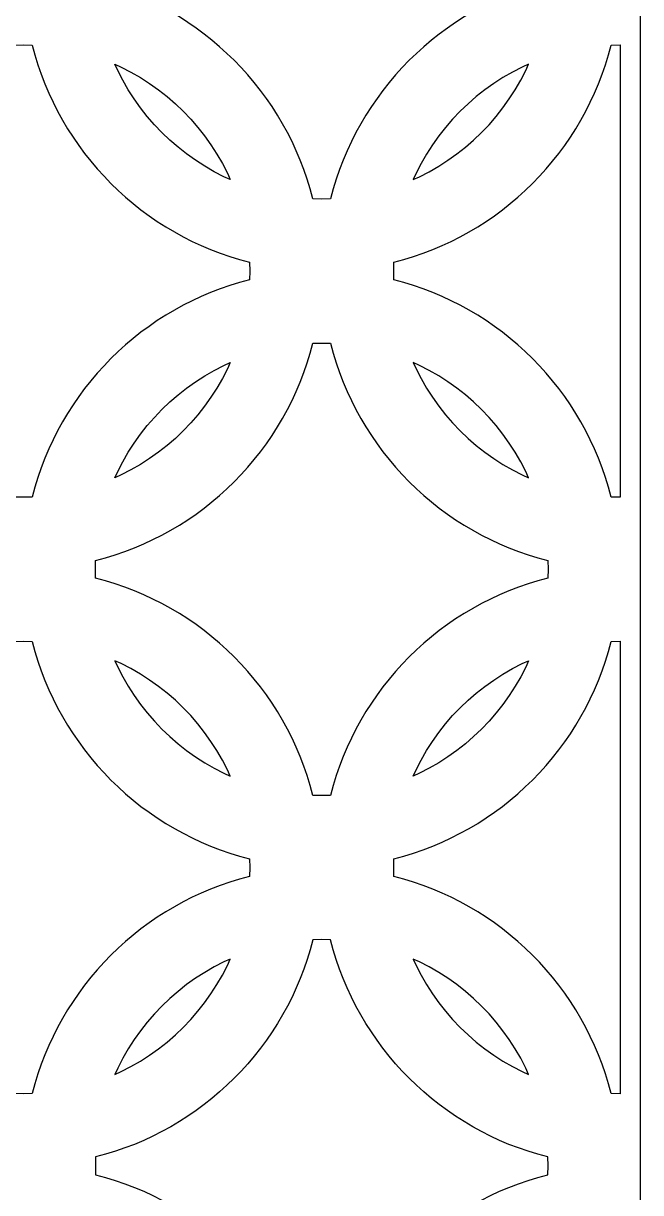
# Model space of a CAD drawing. Header units: centimetres. Extents: x 7.2 to 12.1, y -9 to 9.
# Drawn here: x 9.682 to 12.137, y 0.487 to 5.138 of the extents above; entities that cross this region are included whole.
import ezdxf

# ---------------------------------------------------------------- set-up
doc = ezdxf.new("R2010")
doc.units = ezdxf.units.CM
doc.header["$MEASUREMENT"] = 0
doc.layers.add('layer 1', color=7, linetype='Continuous')

msp = doc.modelspace()

# ---------------------------------------------------------------- linework, layer by layer
at = {"layer": 'layer 1', "color": 250, "lineweight": 30}
for points, knots in [([(7.22754, 9.00077), (7.22754, 9.00077), (12.1369, 9.00077), (12.1369, 9.00077), (12.1369, 9.00077), (12.1369, 9.00077), (12.1369, -9.00021), (12.1369, -9.00021), (12.1369, -9.00021), (12.1369, -9.00021), (7.22754, -9.00021), (7.22754, -9.00021), (7.22754, -9.00021), (7.22754, -9.00021), (7.22754, 9.00077), (7.22754, 9.00077)], [0, 0, 0, 0, 0.2, 0.2, 0.2, 0.2, 0.4, 0.4, 0.4, 0.4, 0.6, 0.6, 0.6, 0.6, 1, 1, 1, 1]), ([(10.90402, 4.44014), (11.01001, 4.86344), (11.34439, 5.19785), (11.7677, 5.30383), (11.7677, 5.30383), (11.7677, 5.30383), (11.7686, 5.3392), (11.7686, 5.3392), (11.7686, 5.3392), (11.7686, 5.3392), (11.7677, 5.37457), (11.7677, 5.37457), (11.7677, 5.37457), (11.34439, 5.48056), (11.01001, 5.81496), (10.90402, 6.23826), (10.90402, 6.23826), (10.90402, 6.23826), (10.86865, 6.23916), (10.86865, 6.23916), (10.86865, 6.23916), (10.86865, 6.23916), (10.83328, 6.23826), (10.83328, 6.23826), (10.83328, 6.23826), (10.72729, 5.81495), (10.39288, 5.48056), (9.96959, 5.37457), (9.96959, 5.37457), (9.96959, 5.37457), (9.96869, 5.3392), (9.96869, 5.3392), (9.96869, 5.3392), (9.96869, 5.3392), (9.96959, 5.30383), (9.96959, 5.30383), (9.96959, 5.30383), (10.39288, 5.19784), (10.72729, 4.86345), (10.83328, 4.44014), (10.83328, 4.44014), (10.83328, 4.44014), (10.86865, 4.43924), (10.86865, 4.43924), (10.86865, 4.43924), (10.86865, 4.43924), (10.90402, 4.44014), (10.90402, 4.44014)], [0, 0, 0, 0, 0.0769231, 0.0769231, 0.0769231, 0.0769231, 0.1538462, 0.1538462, 0.1538462, 0.1538462, 0.2307692, 0.2307692, 0.2307692, 0.2307692, 0.3076923, 0.3076923, 0.3076923, 0.3076923, 0.3846154, 0.3846154, 0.3846154, 0.3846154, 0.4615385, 0.4615385, 0.4615385, 0.4615385, 0.5384615, 0.5384615, 0.5384615, 0.5384615, 0.6153846, 0.6153846, 0.6153846, 0.6153846, 0.6923077, 0.6923077, 0.6923077, 0.6923077, 0.7692308, 0.7692308, 0.7692308, 0.7692308, 0.8461538, 0.8461538, 0.8461538, 0.8461538, 1, 1, 1, 1]), ([(9.68222, 3.25282), (9.68222, 3.25282), (9.71759, 3.25372), (9.71759, 3.25372), (9.71759, 3.25372), (9.82357, 3.67703), (10.15798, 4.01141), (10.58127, 4.1174), (10.58127, 4.1174), (10.58127, 4.1174), (10.58217, 4.15277), (10.58217, 4.15277), (10.58217, 4.15277), (10.58217, 4.15277), (10.58127, 4.18814), (10.58127, 4.18814), (10.58127, 4.18814), (10.15796, 4.29413), (9.82358, 4.62854), (9.71759, 5.05183), (9.71759, 5.05183), (9.71759, 5.05183), (9.68222, 5.05273), (9.68222, 5.05273), (9.68222, 5.05273), (9.68222, 5.05273), (9.64685, 5.05183), (9.64685, 5.05183), (9.64685, 5.05183), (9.54087, 4.62852), (9.20646, 4.29413), (8.78316, 4.18814), (8.78316, 4.18814), (8.78316, 4.18814), (8.78226, 4.15277), (8.78226, 4.15277), (8.78226, 4.15277), (8.78226, 4.15277), (8.78316, 4.1174), (8.78316, 4.1174), (8.78316, 4.1174), (9.20647, 4.01142), (9.54086, 3.67701), (9.64685, 3.25372), (9.64685, 3.25372), (9.64685, 3.25372), (9.68222, 3.25282), (9.68222, 3.25282)], [0, 0, 0, 0, 0.0769231, 0.0769231, 0.0769231, 0.0769231, 0.1538462, 0.1538462, 0.1538462, 0.1538462, 0.2307692, 0.2307692, 0.2307692, 0.2307692, 0.3076923, 0.3076923, 0.3076923, 0.3076923, 0.3846154, 0.3846154, 0.3846154, 0.3846154, 0.4615385, 0.4615385, 0.4615385, 0.4615385, 0.5384615, 0.5384615, 0.5384615, 0.5384615, 0.6153846, 0.6153846, 0.6153846, 0.6153846, 0.6923077, 0.6923077, 0.6923077, 0.6923077, 0.7692308, 0.7692308, 0.7692308, 0.7692308, 0.8461538, 0.8461538, 0.8461538, 0.8461538, 1, 1, 1, 1]), ([(12.05507, 5.05273), (12.05507, 5.05273), (12.01971, 5.05183), (12.01971, 5.05183), (12.01971, 5.05183), (11.91372, 4.62854), (11.57933, 4.29413), (11.15602, 4.18814), (11.15602, 4.18814), (11.15602, 4.18814), (11.15512, 4.15277), (11.15512, 4.15277), (11.15512, 4.15277), (11.15512, 4.15277), (11.15602, 4.1174), (11.15602, 4.1174), (11.15602, 4.1174), (11.57931, 4.01141), (11.91372, 3.67703), (12.01971, 3.25372), (12.01971, 3.25372), (12.01971, 3.25372), (12.05507, 3.25282), (12.05507, 3.25282), (12.05507, 3.25282), (12.05507, 3.25282), (12.05507, 5.05273), (12.05507, 5.05273)], [0, 0, 0, 0, 0.125, 0.125, 0.125, 0.125, 0.25, 0.25, 0.25, 0.25, 0.375, 0.375, 0.375, 0.375, 0.5, 0.5, 0.5, 0.5, 0.625, 0.625, 0.625, 0.625, 0.75, 0.75, 0.75, 0.75, 1, 1, 1, 1]), ([(10.5048, 4.51662), (10.5048, 4.51662), (10.49339, 4.54178), (10.49339, 4.54178), (10.49339, 4.54178), (10.49339, 4.54178), (10.47349, 4.58055), (10.47349, 4.58055), (10.47349, 4.58055), (10.47349, 4.58055), (10.45177, 4.61825), (10.45177, 4.61825), (10.45177, 4.61825), (10.45177, 4.61825), (10.42829, 4.65482), (10.42829, 4.65482), (10.42829, 4.65482), (10.42829, 4.65482), (10.4031, 4.6902), (10.4031, 4.6902), (10.4031, 4.6902), (10.4031, 4.6902), (10.37627, 4.7243), (10.37627, 4.7243), (10.37627, 4.7243), (10.37627, 4.7243), (10.34786, 4.75708), (10.34786, 4.75708), (10.34786, 4.75708), (10.34786, 4.75708), (10.31792, 4.78848), (10.31792, 4.78848), (10.31792, 4.78848), (10.31792, 4.78848), (10.28653, 4.81842), (10.28653, 4.81842), (10.28653, 4.81842), (10.28653, 4.81842), (10.25375, 4.84683), (10.25375, 4.84683), (10.25375, 4.84683), (10.25375, 4.84683), (10.21964, 4.87366), (10.21964, 4.87366), (10.21964, 4.87366), (10.21964, 4.87366), (10.18427, 4.89884), (10.18427, 4.89884), (10.18427, 4.89884), (10.18427, 4.89884), (10.1477, 4.92232), (10.1477, 4.92232), (10.1477, 4.92232), (10.1477, 4.92232), (10.11, 4.94405), (10.11, 4.94405), (10.11, 4.94405), (10.11, 4.94405), (10.07122, 4.96395), (10.07122, 4.96395), (10.07122, 4.96395), (10.07122, 4.96395), (10.04607, 4.97535), (10.04607, 4.97535), (10.04607, 4.97535), (10.04607, 4.97535), (10.05747, 4.9502), (10.05747, 4.9502), (10.05747, 4.9502), (10.05747, 4.9502), (10.07738, 4.91143), (10.07738, 4.91143), (10.07738, 4.91143), (10.07738, 4.91143), (10.0991, 4.87372), (10.0991, 4.87372), (10.0991, 4.87372), (10.0991, 4.87372), (10.12258, 4.83715), (10.12258, 4.83715), (10.12258, 4.83715), (10.12258, 4.83715), (10.14777, 4.80178), (10.14777, 4.80178), (10.14777, 4.80178), (10.14777, 4.80178), (10.17459, 4.76767), (10.17459, 4.76767), (10.17459, 4.76767), (10.17459, 4.76767), (10.20301, 4.73489), (10.20301, 4.73489), (10.20301, 4.73489), (10.20301, 4.73489), (10.23294, 4.7035), (10.23294, 4.7035), (10.23294, 4.7035), (10.23294, 4.7035), (10.26433, 4.67356), (10.26433, 4.67356), (10.26433, 4.67356), (10.26433, 4.67356), (10.29712, 4.64515), (10.29712, 4.64515), (10.29712, 4.64515), (10.29712, 4.64515), (10.33123, 4.61832), (10.33123, 4.61832), (10.33123, 4.61832), (10.33123, 4.61832), (10.3666, 4.59313), (10.3666, 4.59313), (10.3666, 4.59313), (10.3666, 4.59313), (10.40317, 4.56965), (10.40317, 4.56965), (10.40317, 4.56965), (10.40317, 4.56965), (10.44087, 4.54793), (10.44087, 4.54793), (10.44087, 4.54793), (10.44087, 4.54793), (10.47965, 4.52802), (10.47965, 4.52802), (10.47965, 4.52802), (10.47965, 4.52802), (10.5048, 4.51662), (10.5048, 4.51662)], [0, 0, 0, 0, 0.030303, 0.030303, 0.030303, 0.030303, 0.0606061, 0.0606061, 0.0606061, 0.0606061, 0.0909091, 0.0909091, 0.0909091, 0.0909091, 0.1212121, 0.1212121, 0.1212121, 0.1212121, 0.1515152, 0.1515152, 0.1515152, 0.1515152, 0.1818182, 0.1818182, 0.1818182, 0.1818182, 0.2121212, 0.2121212, 0.2121212, 0.2121212, 0.2424242, 0.2424242, 0.2424242, 0.2424242, 0.2727273, 0.2727273, 0.2727273, 0.2727273, 0.3030303, 0.3030303, 0.3030303, 0.3030303, 0.3333333, 0.3333333, 0.3333333, 0.3333333, 0.3636364, 0.3636364, 0.3636364, 0.3636364, 0.3939394, 0.3939394, 0.3939394, 0.3939394, 0.4242424, 0.4242424, 0.4242424, 0.4242424, 0.4545455, 0.4545455, 0.4545455, 0.4545455, 0.4848485, 0.4848485, 0.4848485, 0.4848485, 0.5151515, 0.5151515, 0.5151515, 0.5151515, 0.5454545, 0.5454545, 0.5454545, 0.5454545, 0.5757576, 0.5757576, 0.5757576, 0.5757576, 0.6060606, 0.6060606, 0.6060606, 0.6060606, 0.6363636, 0.6363636, 0.6363636, 0.6363636, 0.6666667, 0.6666667, 0.6666667, 0.6666667, 0.6969697, 0.6969697, 0.6969697, 0.6969697, 0.7272727, 0.7272727, 0.7272727, 0.7272727, 0.7575758, 0.7575758, 0.7575758, 0.7575758, 0.7878788, 0.7878788, 0.7878788, 0.7878788, 0.8181818, 0.8181818, 0.8181818, 0.8181818, 0.8484848, 0.8484848, 0.8484848, 0.8484848, 0.8787879, 0.8787879, 0.8787879, 0.8787879, 0.9090909, 0.9090909, 0.9090909, 0.9090909, 0.9393939, 0.9393939, 0.9393939, 0.9393939, 1, 1, 1, 1]), ([(11.23249, 4.51662), (11.23249, 4.51662), (11.2439, 4.54178), (11.2439, 4.54178), (11.2439, 4.54178), (11.2439, 4.54178), (11.2638, 4.58055), (11.2638, 4.58055), (11.2638, 4.58055), (11.2638, 4.58055), (11.28552, 4.61825), (11.28552, 4.61825), (11.28552, 4.61825), (11.28552, 4.61825), (11.30901, 4.65482), (11.30901, 4.65482), (11.30901, 4.65482), (11.30901, 4.65482), (11.33419, 4.6902), (11.33419, 4.6902), (11.33419, 4.6902), (11.33419, 4.6902), (11.36102, 4.7243), (11.36102, 4.7243), (11.36102, 4.7243), (11.36102, 4.7243), (11.38943, 4.75708), (11.38943, 4.75708), (11.38943, 4.75708), (11.38943, 4.75708), (11.41937, 4.78848), (11.41937, 4.78848), (11.41937, 4.78848), (11.41937, 4.78848), (11.45076, 4.81842), (11.45076, 4.81842), (11.45076, 4.81842), (11.45076, 4.81842), (11.48354, 4.84683), (11.48354, 4.84683), (11.48354, 4.84683), (11.48354, 4.84683), (11.51765, 4.87366), (11.51765, 4.87366), (11.51765, 4.87366), (11.51765, 4.87366), (11.55302, 4.89884), (11.55302, 4.89884), (11.55302, 4.89884), (11.55302, 4.89884), (11.58959, 4.92232), (11.58959, 4.92232), (11.58959, 4.92232), (11.58959, 4.92232), (11.6273, 4.94405), (11.6273, 4.94405), (11.6273, 4.94405), (11.6273, 4.94405), (11.66607, 4.96395), (11.66607, 4.96395), (11.66607, 4.96395), (11.66607, 4.96395), (11.69123, 4.97535), (11.69123, 4.97535), (11.69123, 4.97535), (11.69123, 4.97535), (11.67982, 4.9502), (11.67982, 4.9502), (11.67982, 4.9502), (11.67982, 4.9502), (11.65992, 4.91142), (11.65992, 4.91142), (11.65992, 4.91142), (11.65992, 4.91142), (11.6382, 4.87372), (11.6382, 4.87372), (11.6382, 4.87372), (11.6382, 4.87372), (11.61471, 4.83715), (11.61471, 4.83715), (11.61471, 4.83715), (11.61471, 4.83715), (11.58953, 4.80178), (11.58953, 4.80178), (11.58953, 4.80178), (11.58953, 4.80178), (11.5627, 4.76767), (11.5627, 4.76767), (11.5627, 4.76767), (11.5627, 4.76767), (11.53429, 4.73489), (11.53429, 4.73489), (11.53429, 4.73489), (11.53429, 4.73489), (11.50435, 4.7035), (11.50435, 4.7035), (11.50435, 4.7035), (11.50435, 4.7035), (11.47296, 4.67356), (11.47296, 4.67356), (11.47296, 4.67356), (11.47296, 4.67356), (11.44018, 4.64515), (11.44018, 4.64515), (11.44018, 4.64515), (11.44018, 4.64515), (11.40607, 4.61832), (11.40607, 4.61832), (11.40607, 4.61832), (11.40607, 4.61832), (11.3707, 4.59313), (11.3707, 4.59313), (11.3707, 4.59313), (11.3707, 4.59313), (11.33413, 4.56965), (11.33413, 4.56965), (11.33413, 4.56965), (11.33413, 4.56965), (11.29642, 4.54793), (11.29642, 4.54793), (11.29642, 4.54793), (11.29642, 4.54793), (11.25765, 4.52802), (11.25765, 4.52802), (11.25765, 4.52802), (11.25765, 4.52802), (11.23249, 4.51662), (11.23249, 4.51662)], [0, 0, 0, 0, 0.030303, 0.030303, 0.030303, 0.030303, 0.0606061, 0.0606061, 0.0606061, 0.0606061, 0.0909091, 0.0909091, 0.0909091, 0.0909091, 0.1212121, 0.1212121, 0.1212121, 0.1212121, 0.1515152, 0.1515152, 0.1515152, 0.1515152, 0.1818182, 0.1818182, 0.1818182, 0.1818182, 0.2121212, 0.2121212, 0.2121212, 0.2121212, 0.2424242, 0.2424242, 0.2424242, 0.2424242, 0.2727273, 0.2727273, 0.2727273, 0.2727273, 0.3030303, 0.3030303, 0.3030303, 0.3030303, 0.3333333, 0.3333333, 0.3333333, 0.3333333, 0.3636364, 0.3636364, 0.3636364, 0.3636364, 0.3939394, 0.3939394, 0.3939394, 0.3939394, 0.4242424, 0.4242424, 0.4242424, 0.4242424, 0.4545455, 0.4545455, 0.4545455, 0.4545455, 0.4848485, 0.4848485, 0.4848485, 0.4848485, 0.5151515, 0.5151515, 0.5151515, 0.5151515, 0.5454545, 0.5454545, 0.5454545, 0.5454545, 0.5757576, 0.5757576, 0.5757576, 0.5757576, 0.6060606, 0.6060606, 0.6060606, 0.6060606, 0.6363636, 0.6363636, 0.6363636, 0.6363636, 0.6666667, 0.6666667, 0.6666667, 0.6666667, 0.6969697, 0.6969697, 0.6969697, 0.6969697, 0.7272727, 0.7272727, 0.7272727, 0.7272727, 0.7575758, 0.7575758, 0.7575758, 0.7575758, 0.7878788, 0.7878788, 0.7878788, 0.7878788, 0.8181818, 0.8181818, 0.8181818, 0.8181818, 0.8484848, 0.8484848, 0.8484848, 0.8484848, 0.8787879, 0.8787879, 0.8787879, 0.8787879, 0.9090909, 0.9090909, 0.9090909, 0.9090909, 0.9393939, 0.9393939, 0.9393939, 0.9393939, 1, 1, 1, 1]), ([(11.7677, 3.00171), (11.34439, 3.1077), (11.01001, 3.44211), (10.90402, 3.8654), (10.90402, 3.8654), (10.90402, 3.8654), (10.86865, 3.8663), (10.86865, 3.8663), (10.86865, 3.8663), (10.86865, 3.8663), (10.83328, 3.8654), (10.83328, 3.8654), (10.83328, 3.8654), (10.7273, 3.44209), (10.39288, 3.1077), (9.96959, 3.00171), (9.96959, 3.00171), (9.96959, 3.00171), (9.96869, 2.96635), (9.96869, 2.96635), (9.96869, 2.96635), (9.96869, 2.96635), (9.96959, 2.93097), (9.96959, 2.93097), (9.96959, 2.93097), (10.39288, 2.82498), (10.72729, 2.4906), (10.83328, 2.06729), (10.83328, 2.06729), (10.83328, 2.06729), (10.86865, 2.06639), (10.86865, 2.06639), (10.86865, 2.06639), (10.86865, 2.06639), (10.90402, 2.06729), (10.90402, 2.06729), (10.90402, 2.06729), (11.01, 2.4906), (11.34441, 2.82498), (11.7677, 2.93097), (11.7677, 2.93097), (11.7677, 2.93097), (11.7686, 2.96635), (11.7686, 2.96635), (11.7686, 2.96635), (11.7686, 2.96635), (11.7677, 3.00171), (11.7677, 3.00171)], [0, 0, 0, 0, 0.0769231, 0.0769231, 0.0769231, 0.0769231, 0.1538462, 0.1538462, 0.1538462, 0.1538462, 0.2307692, 0.2307692, 0.2307692, 0.2307692, 0.3076923, 0.3076923, 0.3076923, 0.3076923, 0.3846154, 0.3846154, 0.3846154, 0.3846154, 0.4615385, 0.4615385, 0.4615385, 0.4615385, 0.5384615, 0.5384615, 0.5384615, 0.5384615, 0.6153846, 0.6153846, 0.6153846, 0.6153846, 0.6923077, 0.6923077, 0.6923077, 0.6923077, 0.7692308, 0.7692308, 0.7692308, 0.7692308, 0.8461538, 0.8461538, 0.8461538, 0.8461538, 1, 1, 1, 1]), ([(10.04607, 3.3302), (10.04607, 3.3302), (10.07122, 3.3416), (10.07122, 3.3416), (10.07122, 3.3416), (10.07122, 3.3416), (10.10999, 3.36151), (10.10999, 3.36151), (10.10999, 3.36151), (10.10999, 3.36151), (10.1477, 3.38323), (10.1477, 3.38323), (10.1477, 3.38323), (10.1477, 3.38323), (10.18427, 3.40671), (10.18427, 3.40671), (10.18427, 3.40671), (10.18427, 3.40671), (10.21964, 3.4319), (10.21964, 3.4319), (10.21964, 3.4319), (10.21964, 3.4319), (10.25375, 3.45872), (10.25375, 3.45872), (10.25375, 3.45872), (10.25375, 3.45872), (10.28653, 3.48714), (10.28653, 3.48714), (10.28653, 3.48714), (10.28653, 3.48714), (10.31792, 3.51707), (10.31792, 3.51707), (10.31792, 3.51707), (10.31792, 3.51707), (10.34786, 3.54846), (10.34786, 3.54846), (10.34786, 3.54846), (10.34786, 3.54846), (10.37627, 3.58125), (10.37627, 3.58125), (10.37627, 3.58125), (10.37627, 3.58125), (10.4031, 3.61535), (10.4031, 3.61535), (10.4031, 3.61535), (10.4031, 3.61535), (10.42829, 3.65073), (10.42829, 3.65073), (10.42829, 3.65073), (10.42829, 3.65073), (10.45177, 3.6873), (10.45177, 3.6873), (10.45177, 3.6873), (10.45177, 3.6873), (10.47349, 3.725), (10.47349, 3.725), (10.47349, 3.725), (10.47349, 3.725), (10.4934, 3.76378), (10.4934, 3.76378), (10.4934, 3.76378), (10.4934, 3.76378), (10.5048, 3.78893), (10.5048, 3.78893), (10.5048, 3.78893), (10.5048, 3.78893), (10.47965, 3.77753), (10.47965, 3.77753), (10.47965, 3.77753), (10.47965, 3.77753), (10.44087, 3.75762), (10.44087, 3.75762), (10.44087, 3.75762), (10.44087, 3.75762), (10.40317, 3.7359), (10.40317, 3.7359), (10.40317, 3.7359), (10.40317, 3.7359), (10.3666, 3.71241), (10.3666, 3.71241), (10.3666, 3.71241), (10.3666, 3.71241), (10.33123, 3.68723), (10.33123, 3.68723), (10.33123, 3.68723), (10.33123, 3.68723), (10.29712, 3.6604), (10.29712, 3.6604), (10.29712, 3.6604), (10.29712, 3.6604), (10.26433, 3.63199), (10.26433, 3.63199), (10.26433, 3.63199), (10.26433, 3.63199), (10.23294, 3.60205), (10.23294, 3.60205), (10.23294, 3.60205), (10.23294, 3.60205), (10.20301, 3.57066), (10.20301, 3.57066), (10.20301, 3.57066), (10.20301, 3.57066), (10.17459, 3.53788), (10.17459, 3.53788), (10.17459, 3.53788), (10.17459, 3.53788), (10.14777, 3.50377), (10.14777, 3.50377), (10.14777, 3.50377), (10.14777, 3.50377), (10.12258, 3.4684), (10.12258, 3.4684), (10.12258, 3.4684), (10.12258, 3.4684), (10.0991, 3.43183), (10.0991, 3.43183), (10.0991, 3.43183), (10.0991, 3.43183), (10.07738, 3.39412), (10.07738, 3.39412), (10.07738, 3.39412), (10.07738, 3.39412), (10.05747, 3.35535), (10.05747, 3.35535), (10.05747, 3.35535), (10.05747, 3.35535), (10.04607, 3.3302), (10.04607, 3.3302)], [0, 0, 0, 0, 0.030303, 0.030303, 0.030303, 0.030303, 0.0606061, 0.0606061, 0.0606061, 0.0606061, 0.0909091, 0.0909091, 0.0909091, 0.0909091, 0.1212121, 0.1212121, 0.1212121, 0.1212121, 0.1515152, 0.1515152, 0.1515152, 0.1515152, 0.1818182, 0.1818182, 0.1818182, 0.1818182, 0.2121212, 0.2121212, 0.2121212, 0.2121212, 0.2424242, 0.2424242, 0.2424242, 0.2424242, 0.2727273, 0.2727273, 0.2727273, 0.2727273, 0.3030303, 0.3030303, 0.3030303, 0.3030303, 0.3333333, 0.3333333, 0.3333333, 0.3333333, 0.3636364, 0.3636364, 0.3636364, 0.3636364, 0.3939394, 0.3939394, 0.3939394, 0.3939394, 0.4242424, 0.4242424, 0.4242424, 0.4242424, 0.4545455, 0.4545455, 0.4545455, 0.4545455, 0.4848485, 0.4848485, 0.4848485, 0.4848485, 0.5151515, 0.5151515, 0.5151515, 0.5151515, 0.5454545, 0.5454545, 0.5454545, 0.5454545, 0.5757576, 0.5757576, 0.5757576, 0.5757576, 0.6060606, 0.6060606, 0.6060606, 0.6060606, 0.6363636, 0.6363636, 0.6363636, 0.6363636, 0.6666667, 0.6666667, 0.6666667, 0.6666667, 0.6969697, 0.6969697, 0.6969697, 0.6969697, 0.7272727, 0.7272727, 0.7272727, 0.7272727, 0.7575758, 0.7575758, 0.7575758, 0.7575758, 0.7878788, 0.7878788, 0.7878788, 0.7878788, 0.8181818, 0.8181818, 0.8181818, 0.8181818, 0.8484848, 0.8484848, 0.8484848, 0.8484848, 0.8787879, 0.8787879, 0.8787879, 0.8787879, 0.9090909, 0.9090909, 0.9090909, 0.9090909, 0.9393939, 0.9393939, 0.9393939, 0.9393939, 1, 1, 1, 1]), ([(11.69122, 3.3302), (11.69122, 3.3302), (11.66607, 3.3416), (11.66607, 3.3416), (11.66607, 3.3416), (11.66607, 3.3416), (11.6273, 3.36151), (11.6273, 3.36151), (11.6273, 3.36151), (11.6273, 3.36151), (11.58959, 3.38323), (11.58959, 3.38323), (11.58959, 3.38323), (11.58959, 3.38323), (11.55302, 3.40671), (11.55302, 3.40671), (11.55302, 3.40671), (11.55302, 3.40671), (11.51765, 3.4319), (11.51765, 3.4319), (11.51765, 3.4319), (11.51765, 3.4319), (11.48354, 3.45872), (11.48354, 3.45872), (11.48354, 3.45872), (11.48354, 3.45872), (11.45076, 3.48714), (11.45076, 3.48714), (11.45076, 3.48714), (11.45076, 3.48714), (11.41937, 3.51707), (11.41937, 3.51707), (11.41937, 3.51707), (11.41937, 3.51707), (11.38943, 3.54846), (11.38943, 3.54846), (11.38943, 3.54846), (11.38943, 3.54846), (11.36102, 3.58125), (11.36102, 3.58125), (11.36102, 3.58125), (11.36102, 3.58125), (11.33419, 3.61535), (11.33419, 3.61535), (11.33419, 3.61535), (11.33419, 3.61535), (11.30901, 3.65073), (11.30901, 3.65073), (11.30901, 3.65073), (11.30901, 3.65073), (11.28552, 3.6873), (11.28552, 3.6873), (11.28552, 3.6873), (11.28552, 3.6873), (11.2638, 3.725), (11.2638, 3.725), (11.2638, 3.725), (11.2638, 3.725), (11.24389, 3.76378), (11.24389, 3.76378), (11.24389, 3.76378), (11.24389, 3.76378), (11.23249, 3.78893), (11.23249, 3.78893), (11.23249, 3.78893), (11.23249, 3.78893), (11.25765, 3.77753), (11.25765, 3.77753), (11.25765, 3.77753), (11.25765, 3.77753), (11.29642, 3.75762), (11.29642, 3.75762), (11.29642, 3.75762), (11.29642, 3.75762), (11.33413, 3.7359), (11.33413, 3.7359), (11.33413, 3.7359), (11.33413, 3.7359), (11.3707, 3.71241), (11.3707, 3.71241), (11.3707, 3.71241), (11.3707, 3.71241), (11.40607, 3.68723), (11.40607, 3.68723), (11.40607, 3.68723), (11.40607, 3.68723), (11.44018, 3.6604), (11.44018, 3.6604), (11.44018, 3.6604), (11.44018, 3.6604), (11.47296, 3.63199), (11.47296, 3.63199), (11.47296, 3.63199), (11.47296, 3.63199), (11.50435, 3.60205), (11.50435, 3.60205), (11.50435, 3.60205), (11.50435, 3.60205), (11.53429, 3.57066), (11.53429, 3.57066), (11.53429, 3.57066), (11.53429, 3.57066), (11.5627, 3.53788), (11.5627, 3.53788), (11.5627, 3.53788), (11.5627, 3.53788), (11.58953, 3.50377), (11.58953, 3.50377), (11.58953, 3.50377), (11.58953, 3.50377), (11.61471, 3.4684), (11.61471, 3.4684), (11.61471, 3.4684), (11.61471, 3.4684), (11.6382, 3.43183), (11.6382, 3.43183), (11.6382, 3.43183), (11.6382, 3.43183), (11.65992, 3.39413), (11.65992, 3.39413), (11.65992, 3.39413), (11.65992, 3.39413), (11.67982, 3.35535), (11.67982, 3.35535), (11.67982, 3.35535), (11.67982, 3.35535), (11.69122, 3.3302), (11.69122, 3.3302)], [0, 0, 0, 0, 0.030303, 0.030303, 0.030303, 0.030303, 0.0606061, 0.0606061, 0.0606061, 0.0606061, 0.0909091, 0.0909091, 0.0909091, 0.0909091, 0.1212121, 0.1212121, 0.1212121, 0.1212121, 0.1515152, 0.1515152, 0.1515152, 0.1515152, 0.1818182, 0.1818182, 0.1818182, 0.1818182, 0.2121212, 0.2121212, 0.2121212, 0.2121212, 0.2424242, 0.2424242, 0.2424242, 0.2424242, 0.2727273, 0.2727273, 0.2727273, 0.2727273, 0.3030303, 0.3030303, 0.3030303, 0.3030303, 0.3333333, 0.3333333, 0.3333333, 0.3333333, 0.3636364, 0.3636364, 0.3636364, 0.3636364, 0.3939394, 0.3939394, 0.3939394, 0.3939394, 0.4242424, 0.4242424, 0.4242424, 0.4242424, 0.4545455, 0.4545455, 0.4545455, 0.4545455, 0.4848485, 0.4848485, 0.4848485, 0.4848485, 0.5151515, 0.5151515, 0.5151515, 0.5151515, 0.5454545, 0.5454545, 0.5454545, 0.5454545, 0.5757576, 0.5757576, 0.5757576, 0.5757576, 0.6060606, 0.6060606, 0.6060606, 0.6060606, 0.6363636, 0.6363636, 0.6363636, 0.6363636, 0.6666667, 0.6666667, 0.6666667, 0.6666667, 0.6969697, 0.6969697, 0.6969697, 0.6969697, 0.7272727, 0.7272727, 0.7272727, 0.7272727, 0.7575758, 0.7575758, 0.7575758, 0.7575758, 0.7878788, 0.7878788, 0.7878788, 0.7878788, 0.8181818, 0.8181818, 0.8181818, 0.8181818, 0.8484848, 0.8484848, 0.8484848, 0.8484848, 0.8787879, 0.8787879, 0.8787879, 0.8787879, 0.9090909, 0.9090909, 0.9090909, 0.9090909, 0.9393939, 0.9393939, 0.9393939, 0.9393939, 1, 1, 1, 1]), ([(8.78316, 1.74455), (9.20645, 1.63856), (9.54087, 1.30417), (9.64685, 0.88086), (9.64685, 0.88086), (9.64685, 0.88086), (9.68222, 0.87996), (9.68222, 0.87996), (9.68222, 0.87996), (9.68222, 0.87996), (9.71759, 0.88086), (9.71759, 0.88086), (9.71759, 0.88086), (9.82358, 1.30415), (10.15797, 1.63856), (10.58127, 1.74455), (10.58127, 1.74455), (10.58127, 1.74455), (10.58217, 1.77992), (10.58217, 1.77992), (10.58217, 1.77992), (10.58217, 1.77992), (10.58127, 1.81529), (10.58127, 1.81529), (10.58127, 1.81529), (10.15798, 1.92128), (9.82357, 2.25566), (9.71759, 2.67897), (9.71759, 2.67897), (9.71759, 2.67897), (9.68222, 2.67987), (9.68222, 2.67987), (9.68222, 2.67987), (9.68222, 2.67987), (9.64685, 2.67897), (9.64685, 2.67897), (9.64685, 2.67897), (9.54086, 2.25568), (9.20647, 1.92127), (8.78316, 1.81529), (8.78316, 1.81529), (8.78316, 1.81529), (8.78226, 1.77992), (8.78226, 1.77992), (8.78226, 1.77992), (8.78226, 1.77992), (8.78316, 1.74455), (8.78316, 1.74455)], [0, 0, 0, 0, 0.0769231, 0.0769231, 0.0769231, 0.0769231, 0.1538462, 0.1538462, 0.1538462, 0.1538462, 0.2307692, 0.2307692, 0.2307692, 0.2307692, 0.3076923, 0.3076923, 0.3076923, 0.3076923, 0.3846154, 0.3846154, 0.3846154, 0.3846154, 0.4615385, 0.4615385, 0.4615385, 0.4615385, 0.5384615, 0.5384615, 0.5384615, 0.5384615, 0.6153846, 0.6153846, 0.6153846, 0.6153846, 0.6923077, 0.6923077, 0.6923077, 0.6923077, 0.7692308, 0.7692308, 0.7692308, 0.7692308, 0.8461538, 0.8461538, 0.8461538, 0.8461538, 1, 1, 1, 1]), ([(12.05507, 2.67987), (12.05507, 2.67987), (12.01971, 2.67897), (12.01971, 2.67897), (12.01971, 2.67897), (11.91372, 2.25566), (11.57931, 1.92128), (11.15602, 1.81529), (11.15602, 1.81529), (11.15602, 1.81529), (11.15512, 1.77992), (11.15512, 1.77992), (11.15512, 1.77992), (11.15512, 1.77992), (11.15602, 1.74455), (11.15602, 1.74455), (11.15602, 1.74455), (11.57933, 1.63856), (11.91372, 1.30415), (12.01971, 0.88086), (12.01971, 0.88086), (12.01971, 0.88086), (12.05507, 0.87996), (12.05507, 0.87996), (12.05507, 0.87996), (12.05507, 0.87996), (12.05507, 2.67987), (12.05507, 2.67987)], [0, 0, 0, 0, 0.125, 0.125, 0.125, 0.125, 0.25, 0.25, 0.25, 0.25, 0.375, 0.375, 0.375, 0.375, 0.5, 0.5, 0.5, 0.5, 0.625, 0.625, 0.625, 0.625, 0.75, 0.75, 0.75, 0.75, 1, 1, 1, 1]), ([(10.04607, 2.60249), (10.04607, 2.60249), (10.07122, 2.59109), (10.07122, 2.59109), (10.07122, 2.59109), (10.07122, 2.59109), (10.10999, 2.57119), (10.10999, 2.57119), (10.10999, 2.57119), (10.10999, 2.57119), (10.1477, 2.54946), (10.1477, 2.54946), (10.1477, 2.54946), (10.1477, 2.54946), (10.18427, 2.52598), (10.18427, 2.52598), (10.18427, 2.52598), (10.18427, 2.52598), (10.21964, 2.5008), (10.21964, 2.5008), (10.21964, 2.5008), (10.21964, 2.5008), (10.25375, 2.47397), (10.25375, 2.47397), (10.25375, 2.47397), (10.25375, 2.47397), (10.28653, 2.44556), (10.28653, 2.44556), (10.28653, 2.44556), (10.28653, 2.44556), (10.31792, 2.41562), (10.31792, 2.41562), (10.31792, 2.41562), (10.31792, 2.41562), (10.34786, 2.38423), (10.34786, 2.38423), (10.34786, 2.38423), (10.34786, 2.38423), (10.37627, 2.35145), (10.37627, 2.35145), (10.37627, 2.35145), (10.37627, 2.35145), (10.4031, 2.31734), (10.4031, 2.31734), (10.4031, 2.31734), (10.4031, 2.31734), (10.42829, 2.28197), (10.42829, 2.28197), (10.42829, 2.28197), (10.42829, 2.28197), (10.45177, 2.2454), (10.45177, 2.2454), (10.45177, 2.2454), (10.45177, 2.2454), (10.47349, 2.20769), (10.47349, 2.20769), (10.47349, 2.20769), (10.47349, 2.20769), (10.4934, 2.16891), (10.4934, 2.16891), (10.4934, 2.16891), (10.4934, 2.16891), (10.50479, 2.14377), (10.50479, 2.14377), (10.50479, 2.14377), (10.50479, 2.14377), (10.47965, 2.15517), (10.47965, 2.15517), (10.47965, 2.15517), (10.47965, 2.15517), (10.44087, 2.17508), (10.44087, 2.17508), (10.44087, 2.17508), (10.44087, 2.17508), (10.40317, 2.1968), (10.40317, 2.1968), (10.40317, 2.1968), (10.40317, 2.1968), (10.3666, 2.22028), (10.3666, 2.22028), (10.3666, 2.22028), (10.3666, 2.22028), (10.33123, 2.24547), (10.33123, 2.24547), (10.33123, 2.24547), (10.33123, 2.24547), (10.29711, 2.2723), (10.29711, 2.2723), (10.29711, 2.2723), (10.29711, 2.2723), (10.26433, 2.30071), (10.26433, 2.30071), (10.26433, 2.30071), (10.26433, 2.30071), (10.23294, 2.33064), (10.23294, 2.33064), (10.23294, 2.33064), (10.23294, 2.33064), (10.20301, 2.36203), (10.20301, 2.36203), (10.20301, 2.36203), (10.20301, 2.36203), (10.1746, 2.39482), (10.1746, 2.39482), (10.1746, 2.39482), (10.1746, 2.39482), (10.14777, 2.42893), (10.14777, 2.42893), (10.14777, 2.42893), (10.14777, 2.42893), (10.12258, 2.4643), (10.12258, 2.4643), (10.12258, 2.4643), (10.12258, 2.4643), (10.0991, 2.50087), (10.0991, 2.50087), (10.0991, 2.50087), (10.0991, 2.50087), (10.07738, 2.53858), (10.07738, 2.53858), (10.07738, 2.53858), (10.07738, 2.53858), (10.05747, 2.57735), (10.05747, 2.57735), (10.05747, 2.57735), (10.05747, 2.57735), (10.04607, 2.60249), (10.04607, 2.60249)], [0, 0, 0, 0, 0.030303, 0.030303, 0.030303, 0.030303, 0.0606061, 0.0606061, 0.0606061, 0.0606061, 0.0909091, 0.0909091, 0.0909091, 0.0909091, 0.1212121, 0.1212121, 0.1212121, 0.1212121, 0.1515152, 0.1515152, 0.1515152, 0.1515152, 0.1818182, 0.1818182, 0.1818182, 0.1818182, 0.2121212, 0.2121212, 0.2121212, 0.2121212, 0.2424242, 0.2424242, 0.2424242, 0.2424242, 0.2727273, 0.2727273, 0.2727273, 0.2727273, 0.3030303, 0.3030303, 0.3030303, 0.3030303, 0.3333333, 0.3333333, 0.3333333, 0.3333333, 0.3636364, 0.3636364, 0.3636364, 0.3636364, 0.3939394, 0.3939394, 0.3939394, 0.3939394, 0.4242424, 0.4242424, 0.4242424, 0.4242424, 0.4545455, 0.4545455, 0.4545455, 0.4545455, 0.4848485, 0.4848485, 0.4848485, 0.4848485, 0.5151515, 0.5151515, 0.5151515, 0.5151515, 0.5454545, 0.5454545, 0.5454545, 0.5454545, 0.5757576, 0.5757576, 0.5757576, 0.5757576, 0.6060606, 0.6060606, 0.6060606, 0.6060606, 0.6363636, 0.6363636, 0.6363636, 0.6363636, 0.6666667, 0.6666667, 0.6666667, 0.6666667, 0.6969697, 0.6969697, 0.6969697, 0.6969697, 0.7272727, 0.7272727, 0.7272727, 0.7272727, 0.7575758, 0.7575758, 0.7575758, 0.7575758, 0.7878788, 0.7878788, 0.7878788, 0.7878788, 0.8181818, 0.8181818, 0.8181818, 0.8181818, 0.8484848, 0.8484848, 0.8484848, 0.8484848, 0.8787879, 0.8787879, 0.8787879, 0.8787879, 0.9090909, 0.9090909, 0.9090909, 0.9090909, 0.9393939, 0.9393939, 0.9393939, 0.9393939, 1, 1, 1, 1]), ([(11.69122, 2.60249), (11.69122, 2.60249), (11.66607, 2.59109), (11.66607, 2.59109), (11.66607, 2.59109), (11.66607, 2.59109), (11.6273, 2.57119), (11.6273, 2.57119), (11.6273, 2.57119), (11.6273, 2.57119), (11.58959, 2.54946), (11.58959, 2.54946), (11.58959, 2.54946), (11.58959, 2.54946), (11.55302, 2.52598), (11.55302, 2.52598), (11.55302, 2.52598), (11.55302, 2.52598), (11.51765, 2.5008), (11.51765, 2.5008), (11.51765, 2.5008), (11.51765, 2.5008), (11.48354, 2.47397), (11.48354, 2.47397), (11.48354, 2.47397), (11.48354, 2.47397), (11.45076, 2.44556), (11.45076, 2.44556), (11.45076, 2.44556), (11.45076, 2.44556), (11.41937, 2.41562), (11.41937, 2.41562), (11.41937, 2.41562), (11.41937, 2.41562), (11.38943, 2.38423), (11.38943, 2.38423), (11.38943, 2.38423), (11.38943, 2.38423), (11.36102, 2.35145), (11.36102, 2.35145), (11.36102, 2.35145), (11.36102, 2.35145), (11.33419, 2.31734), (11.33419, 2.31734), (11.33419, 2.31734), (11.33419, 2.31734), (11.30901, 2.28197), (11.30901, 2.28197), (11.30901, 2.28197), (11.30901, 2.28197), (11.28552, 2.2454), (11.28552, 2.2454), (11.28552, 2.2454), (11.28552, 2.2454), (11.2638, 2.20769), (11.2638, 2.20769), (11.2638, 2.20769), (11.2638, 2.20769), (11.24389, 2.16891), (11.24389, 2.16891), (11.24389, 2.16891), (11.24389, 2.16891), (11.2325, 2.14377), (11.2325, 2.14377), (11.2325, 2.14377), (11.2325, 2.14377), (11.25765, 2.15517), (11.25765, 2.15517), (11.25765, 2.15517), (11.25765, 2.15517), (11.29642, 2.17508), (11.29642, 2.17508), (11.29642, 2.17508), (11.29642, 2.17508), (11.33413, 2.1968), (11.33413, 2.1968), (11.33413, 2.1968), (11.33413, 2.1968), (11.3707, 2.22028), (11.3707, 2.22028), (11.3707, 2.22028), (11.3707, 2.22028), (11.40607, 2.24547), (11.40607, 2.24547), (11.40607, 2.24547), (11.40607, 2.24547), (11.44018, 2.2723), (11.44018, 2.2723), (11.44018, 2.2723), (11.44018, 2.2723), (11.47296, 2.30071), (11.47296, 2.30071), (11.47296, 2.30071), (11.47296, 2.30071), (11.50435, 2.33064), (11.50435, 2.33064), (11.50435, 2.33064), (11.50435, 2.33064), (11.53429, 2.36204), (11.53429, 2.36204), (11.53429, 2.36204), (11.53429, 2.36204), (11.5627, 2.39482), (11.5627, 2.39482), (11.5627, 2.39482), (11.5627, 2.39482), (11.58953, 2.42893), (11.58953, 2.42893), (11.58953, 2.42893), (11.58953, 2.42893), (11.61471, 2.4643), (11.61471, 2.4643), (11.61471, 2.4643), (11.61471, 2.4643), (11.6382, 2.50087), (11.6382, 2.50087), (11.6382, 2.50087), (11.6382, 2.50087), (11.65992, 2.53857), (11.65992, 2.53857), (11.65992, 2.53857), (11.65992, 2.53857), (11.67982, 2.57735), (11.67982, 2.57735), (11.67982, 2.57735), (11.67982, 2.57735), (11.69122, 2.60249), (11.69122, 2.60249)], [0, 0, 0, 0, 0.030303, 0.030303, 0.030303, 0.030303, 0.0606061, 0.0606061, 0.0606061, 0.0606061, 0.0909091, 0.0909091, 0.0909091, 0.0909091, 0.1212121, 0.1212121, 0.1212121, 0.1212121, 0.1515152, 0.1515152, 0.1515152, 0.1515152, 0.1818182, 0.1818182, 0.1818182, 0.1818182, 0.2121212, 0.2121212, 0.2121212, 0.2121212, 0.2424242, 0.2424242, 0.2424242, 0.2424242, 0.2727273, 0.2727273, 0.2727273, 0.2727273, 0.3030303, 0.3030303, 0.3030303, 0.3030303, 0.3333333, 0.3333333, 0.3333333, 0.3333333, 0.3636364, 0.3636364, 0.3636364, 0.3636364, 0.3939394, 0.3939394, 0.3939394, 0.3939394, 0.4242424, 0.4242424, 0.4242424, 0.4242424, 0.4545455, 0.4545455, 0.4545455, 0.4545455, 0.4848485, 0.4848485, 0.4848485, 0.4848485, 0.5151515, 0.5151515, 0.5151515, 0.5151515, 0.5454545, 0.5454545, 0.5454545, 0.5454545, 0.5757576, 0.5757576, 0.5757576, 0.5757576, 0.6060606, 0.6060606, 0.6060606, 0.6060606, 0.6363636, 0.6363636, 0.6363636, 0.6363636, 0.6666667, 0.6666667, 0.6666667, 0.6666667, 0.6969697, 0.6969697, 0.6969697, 0.6969697, 0.7272727, 0.7272727, 0.7272727, 0.7272727, 0.7575758, 0.7575758, 0.7575758, 0.7575758, 0.7878788, 0.7878788, 0.7878788, 0.7878788, 0.8181818, 0.8181818, 0.8181818, 0.8181818, 0.8484848, 0.8484848, 0.8484848, 0.8484848, 0.8787879, 0.8787879, 0.8787879, 0.8787879, 0.9090909, 0.9090909, 0.9090909, 0.9090909, 0.9393939, 0.9393939, 0.9393939, 0.9393939, 1, 1, 1, 1]), ([(11.7677, 0.55812), (11.34441, 0.45213), (11.01, 0.11774), (10.90402, -0.30557), (10.90402, -0.30557), (10.90402, -0.30557), (10.86865, -0.30647), (10.86865, -0.30647), (10.86865, -0.30647), (10.86865, -0.30647), (10.83328, -0.30557), (10.83328, -0.30557), (10.83328, -0.30557), (10.72729, 0.11775), (10.39288, 0.45213), (9.96959, 0.55812), (9.96959, 0.55812), (9.96959, 0.55812), (9.96869, 0.59349), (9.96869, 0.59349), (9.96869, 0.59349), (9.96869, 0.59349), (9.96959, 0.62886), (9.96959, 0.62886), (9.96959, 0.62886), (10.3929, 0.73484), (10.72729, 1.06925), (10.83328, 1.49255), (10.83328, 1.49255), (10.83328, 1.49255), (10.86865, 1.49345), (10.86865, 1.49345), (10.86865, 1.49345), (10.86865, 1.49345), (10.90402, 1.49255), (10.90402, 1.49255), (10.90402, 1.49255), (11.01, 1.06924), (11.34441, 0.73485), (11.7677, 0.62886), (11.7677, 0.62886), (11.7677, 0.62886), (11.7686, 0.59349), (11.7686, 0.59349), (11.7686, 0.59349), (11.7686, 0.59349), (11.7677, 0.55812), (11.7677, 0.55812)], [0, 0, 0, 0, 0.0769231, 0.0769231, 0.0769231, 0.0769231, 0.1538462, 0.1538462, 0.1538462, 0.1538462, 0.2307692, 0.2307692, 0.2307692, 0.2307692, 0.3076923, 0.3076923, 0.3076923, 0.3076923, 0.3846154, 0.3846154, 0.3846154, 0.3846154, 0.4615385, 0.4615385, 0.4615385, 0.4615385, 0.5384615, 0.5384615, 0.5384615, 0.5384615, 0.6153846, 0.6153846, 0.6153846, 0.6153846, 0.6923077, 0.6923077, 0.6923077, 0.6923077, 0.7692308, 0.7692308, 0.7692308, 0.7692308, 0.8461538, 0.8461538, 0.8461538, 0.8461538, 1, 1, 1, 1]), ([(10.04607, 0.95734), (10.04607, 0.95734), (10.05747, 0.98248), (10.05747, 0.98248), (10.05747, 0.98248), (10.05747, 0.98248), (10.07738, 1.02126), (10.07738, 1.02126), (10.07738, 1.02126), (10.07738, 1.02126), (10.0991, 1.05897), (10.0991, 1.05897), (10.0991, 1.05897), (10.0991, 1.05897), (10.12258, 1.09554), (10.12258, 1.09554), (10.12258, 1.09554), (10.12258, 1.09554), (10.14777, 1.13091), (10.14777, 1.13091), (10.14777, 1.13091), (10.14777, 1.13091), (10.1746, 1.16502), (10.1746, 1.16502), (10.1746, 1.16502), (10.1746, 1.16502), (10.20301, 1.19781), (10.20301, 1.19781), (10.20301, 1.19781), (10.20301, 1.19781), (10.23294, 1.2292), (10.23294, 1.2292), (10.23294, 1.2292), (10.23294, 1.2292), (10.26433, 1.25913), (10.26433, 1.25913), (10.26433, 1.25913), (10.26433, 1.25913), (10.29711, 1.28754), (10.29711, 1.28754), (10.29711, 1.28754), (10.29711, 1.28754), (10.33123, 1.31437), (10.33123, 1.31437), (10.33123, 1.31437), (10.33123, 1.31437), (10.3666, 1.33955), (10.3666, 1.33955), (10.3666, 1.33955), (10.3666, 1.33955), (10.40317, 1.36304), (10.40317, 1.36304), (10.40317, 1.36304), (10.40317, 1.36304), (10.44087, 1.38476), (10.44087, 1.38476), (10.44087, 1.38476), (10.44087, 1.38476), (10.47965, 1.40467), (10.47965, 1.40467), (10.47965, 1.40467), (10.47965, 1.40467), (10.5048, 1.41607), (10.5048, 1.41607), (10.5048, 1.41607), (10.5048, 1.41607), (10.49339, 1.39092), (10.49339, 1.39092), (10.49339, 1.39092), (10.49339, 1.39092), (10.47349, 1.35214), (10.47349, 1.35214), (10.47349, 1.35214), (10.47349, 1.35214), (10.45177, 1.31444), (10.45177, 1.31444), (10.45177, 1.31444), (10.45177, 1.31444), (10.42829, 1.27787), (10.42829, 1.27787), (10.42829, 1.27787), (10.42829, 1.27787), (10.4031, 1.2425), (10.4031, 1.2425), (10.4031, 1.2425), (10.4031, 1.2425), (10.37627, 1.20839), (10.37627, 1.20839), (10.37627, 1.20839), (10.37627, 1.20839), (10.34786, 1.17561), (10.34786, 1.17561), (10.34786, 1.17561), (10.34786, 1.17561), (10.31792, 1.14421), (10.31792, 1.14421), (10.31792, 1.14421), (10.31792, 1.14421), (10.28653, 1.11427), (10.28653, 1.11427), (10.28653, 1.11427), (10.28653, 1.11427), (10.25375, 1.08586), (10.25375, 1.08586), (10.25375, 1.08586), (10.25375, 1.08586), (10.21964, 1.05904), (10.21964, 1.05904), (10.21964, 1.05904), (10.21964, 1.05904), (10.18427, 1.03385), (10.18427, 1.03385), (10.18427, 1.03385), (10.18427, 1.03385), (10.1477, 1.01037), (10.1477, 1.01037), (10.1477, 1.01037), (10.1477, 1.01037), (10.11, 0.98865), (10.11, 0.98865), (10.11, 0.98865), (10.11, 0.98865), (10.07122, 0.96874), (10.07122, 0.96874), (10.07122, 0.96874), (10.07122, 0.96874), (10.04607, 0.95734), (10.04607, 0.95734)], [0, 0, 0, 0, 0.030303, 0.030303, 0.030303, 0.030303, 0.0606061, 0.0606061, 0.0606061, 0.0606061, 0.0909091, 0.0909091, 0.0909091, 0.0909091, 0.1212121, 0.1212121, 0.1212121, 0.1212121, 0.1515152, 0.1515152, 0.1515152, 0.1515152, 0.1818182, 0.1818182, 0.1818182, 0.1818182, 0.2121212, 0.2121212, 0.2121212, 0.2121212, 0.2424242, 0.2424242, 0.2424242, 0.2424242, 0.2727273, 0.2727273, 0.2727273, 0.2727273, 0.3030303, 0.3030303, 0.3030303, 0.3030303, 0.3333333, 0.3333333, 0.3333333, 0.3333333, 0.3636364, 0.3636364, 0.3636364, 0.3636364, 0.3939394, 0.3939394, 0.3939394, 0.3939394, 0.4242424, 0.4242424, 0.4242424, 0.4242424, 0.4545455, 0.4545455, 0.4545455, 0.4545455, 0.4848485, 0.4848485, 0.4848485, 0.4848485, 0.5151515, 0.5151515, 0.5151515, 0.5151515, 0.5454545, 0.5454545, 0.5454545, 0.5454545, 0.5757576, 0.5757576, 0.5757576, 0.5757576, 0.6060606, 0.6060606, 0.6060606, 0.6060606, 0.6363636, 0.6363636, 0.6363636, 0.6363636, 0.6666667, 0.6666667, 0.6666667, 0.6666667, 0.6969697, 0.6969697, 0.6969697, 0.6969697, 0.7272727, 0.7272727, 0.7272727, 0.7272727, 0.7575758, 0.7575758, 0.7575758, 0.7575758, 0.7878788, 0.7878788, 0.7878788, 0.7878788, 0.8181818, 0.8181818, 0.8181818, 0.8181818, 0.8484848, 0.8484848, 0.8484848, 0.8484848, 0.8787879, 0.8787879, 0.8787879, 0.8787879, 0.9090909, 0.9090909, 0.9090909, 0.9090909, 0.9393939, 0.9393939, 0.9393939, 0.9393939, 1, 1, 1, 1]), ([(11.23249, 1.41607), (11.23249, 1.41607), (11.25765, 1.40467), (11.25765, 1.40467), (11.25765, 1.40467), (11.25765, 1.40467), (11.29642, 1.38476), (11.29642, 1.38476), (11.29642, 1.38476), (11.29642, 1.38476), (11.33413, 1.36304), (11.33413, 1.36304), (11.33413, 1.36304), (11.33413, 1.36304), (11.3707, 1.33955), (11.3707, 1.33955), (11.3707, 1.33955), (11.3707, 1.33955), (11.40607, 1.31437), (11.40607, 1.31437), (11.40607, 1.31437), (11.40607, 1.31437), (11.44018, 1.28754), (11.44018, 1.28754), (11.44018, 1.28754), (11.44018, 1.28754), (11.47296, 1.25913), (11.47296, 1.25913), (11.47296, 1.25913), (11.47296, 1.25913), (11.50435, 1.2292), (11.50435, 1.2292), (11.50435, 1.2292), (11.50435, 1.2292), (11.53429, 1.1978), (11.53429, 1.1978), (11.53429, 1.1978), (11.53429, 1.1978), (11.5627, 1.16502), (11.5627, 1.16502), (11.5627, 1.16502), (11.5627, 1.16502), (11.58953, 1.13091), (11.58953, 1.13091), (11.58953, 1.13091), (11.58953, 1.13091), (11.61471, 1.09554), (11.61471, 1.09554), (11.61471, 1.09554), (11.61471, 1.09554), (11.6382, 1.05897), (11.6382, 1.05897), (11.6382, 1.05897), (11.6382, 1.05897), (11.65992, 1.02127), (11.65992, 1.02127), (11.65992, 1.02127), (11.65992, 1.02127), (11.67982, 0.98249), (11.67982, 0.98249), (11.67982, 0.98249), (11.67982, 0.98249), (11.69123, 0.95734), (11.69123, 0.95734), (11.69123, 0.95734), (11.69123, 0.95734), (11.66607, 0.96874), (11.66607, 0.96874), (11.66607, 0.96874), (11.66607, 0.96874), (11.6273, 0.98865), (11.6273, 0.98865), (11.6273, 0.98865), (11.6273, 0.98865), (11.58959, 1.01037), (11.58959, 1.01037), (11.58959, 1.01037), (11.58959, 1.01037), (11.55302, 1.03385), (11.55302, 1.03385), (11.55302, 1.03385), (11.55302, 1.03385), (11.51765, 1.05904), (11.51765, 1.05904), (11.51765, 1.05904), (11.51765, 1.05904), (11.48354, 1.08586), (11.48354, 1.08586), (11.48354, 1.08586), (11.48354, 1.08586), (11.45076, 1.11427), (11.45076, 1.11427), (11.45076, 1.11427), (11.45076, 1.11427), (11.41937, 1.14421), (11.41937, 1.14421), (11.41937, 1.14421), (11.41937, 1.14421), (11.38943, 1.17561), (11.38943, 1.17561), (11.38943, 1.17561), (11.38943, 1.17561), (11.36102, 1.20839), (11.36102, 1.20839), (11.36102, 1.20839), (11.36102, 1.20839), (11.33419, 1.2425), (11.33419, 1.2425), (11.33419, 1.2425), (11.33419, 1.2425), (11.30901, 1.27787), (11.30901, 1.27787), (11.30901, 1.27787), (11.30901, 1.27787), (11.28552, 1.31444), (11.28552, 1.31444), (11.28552, 1.31444), (11.28552, 1.31444), (11.2638, 1.35214), (11.2638, 1.35214), (11.2638, 1.35214), (11.2638, 1.35214), (11.2439, 1.39092), (11.2439, 1.39092), (11.2439, 1.39092), (11.2439, 1.39092), (11.23249, 1.41607), (11.23249, 1.41607)], [0, 0, 0, 0, 0.030303, 0.030303, 0.030303, 0.030303, 0.0606061, 0.0606061, 0.0606061, 0.0606061, 0.0909091, 0.0909091, 0.0909091, 0.0909091, 0.1212121, 0.1212121, 0.1212121, 0.1212121, 0.1515152, 0.1515152, 0.1515152, 0.1515152, 0.1818182, 0.1818182, 0.1818182, 0.1818182, 0.2121212, 0.2121212, 0.2121212, 0.2121212, 0.2424242, 0.2424242, 0.2424242, 0.2424242, 0.2727273, 0.2727273, 0.2727273, 0.2727273, 0.3030303, 0.3030303, 0.3030303, 0.3030303, 0.3333333, 0.3333333, 0.3333333, 0.3333333, 0.3636364, 0.3636364, 0.3636364, 0.3636364, 0.3939394, 0.3939394, 0.3939394, 0.3939394, 0.4242424, 0.4242424, 0.4242424, 0.4242424, 0.4545455, 0.4545455, 0.4545455, 0.4545455, 0.4848485, 0.4848485, 0.4848485, 0.4848485, 0.5151515, 0.5151515, 0.5151515, 0.5151515, 0.5454545, 0.5454545, 0.5454545, 0.5454545, 0.5757576, 0.5757576, 0.5757576, 0.5757576, 0.6060606, 0.6060606, 0.6060606, 0.6060606, 0.6363636, 0.6363636, 0.6363636, 0.6363636, 0.6666667, 0.6666667, 0.6666667, 0.6666667, 0.6969697, 0.6969697, 0.6969697, 0.6969697, 0.7272727, 0.7272727, 0.7272727, 0.7272727, 0.7575758, 0.7575758, 0.7575758, 0.7575758, 0.7878788, 0.7878788, 0.7878788, 0.7878788, 0.8181818, 0.8181818, 0.8181818, 0.8181818, 0.8484848, 0.8484848, 0.8484848, 0.8484848, 0.8787879, 0.8787879, 0.8787879, 0.8787879, 0.9090909, 0.9090909, 0.9090909, 0.9090909, 0.9393939, 0.9393939, 0.9393939, 0.9393939, 1, 1, 1, 1])]:
    msp.add_open_spline(points, degree=3, knots=knots, dxfattribs=at)

doc.saveas('drawing.dxf')
